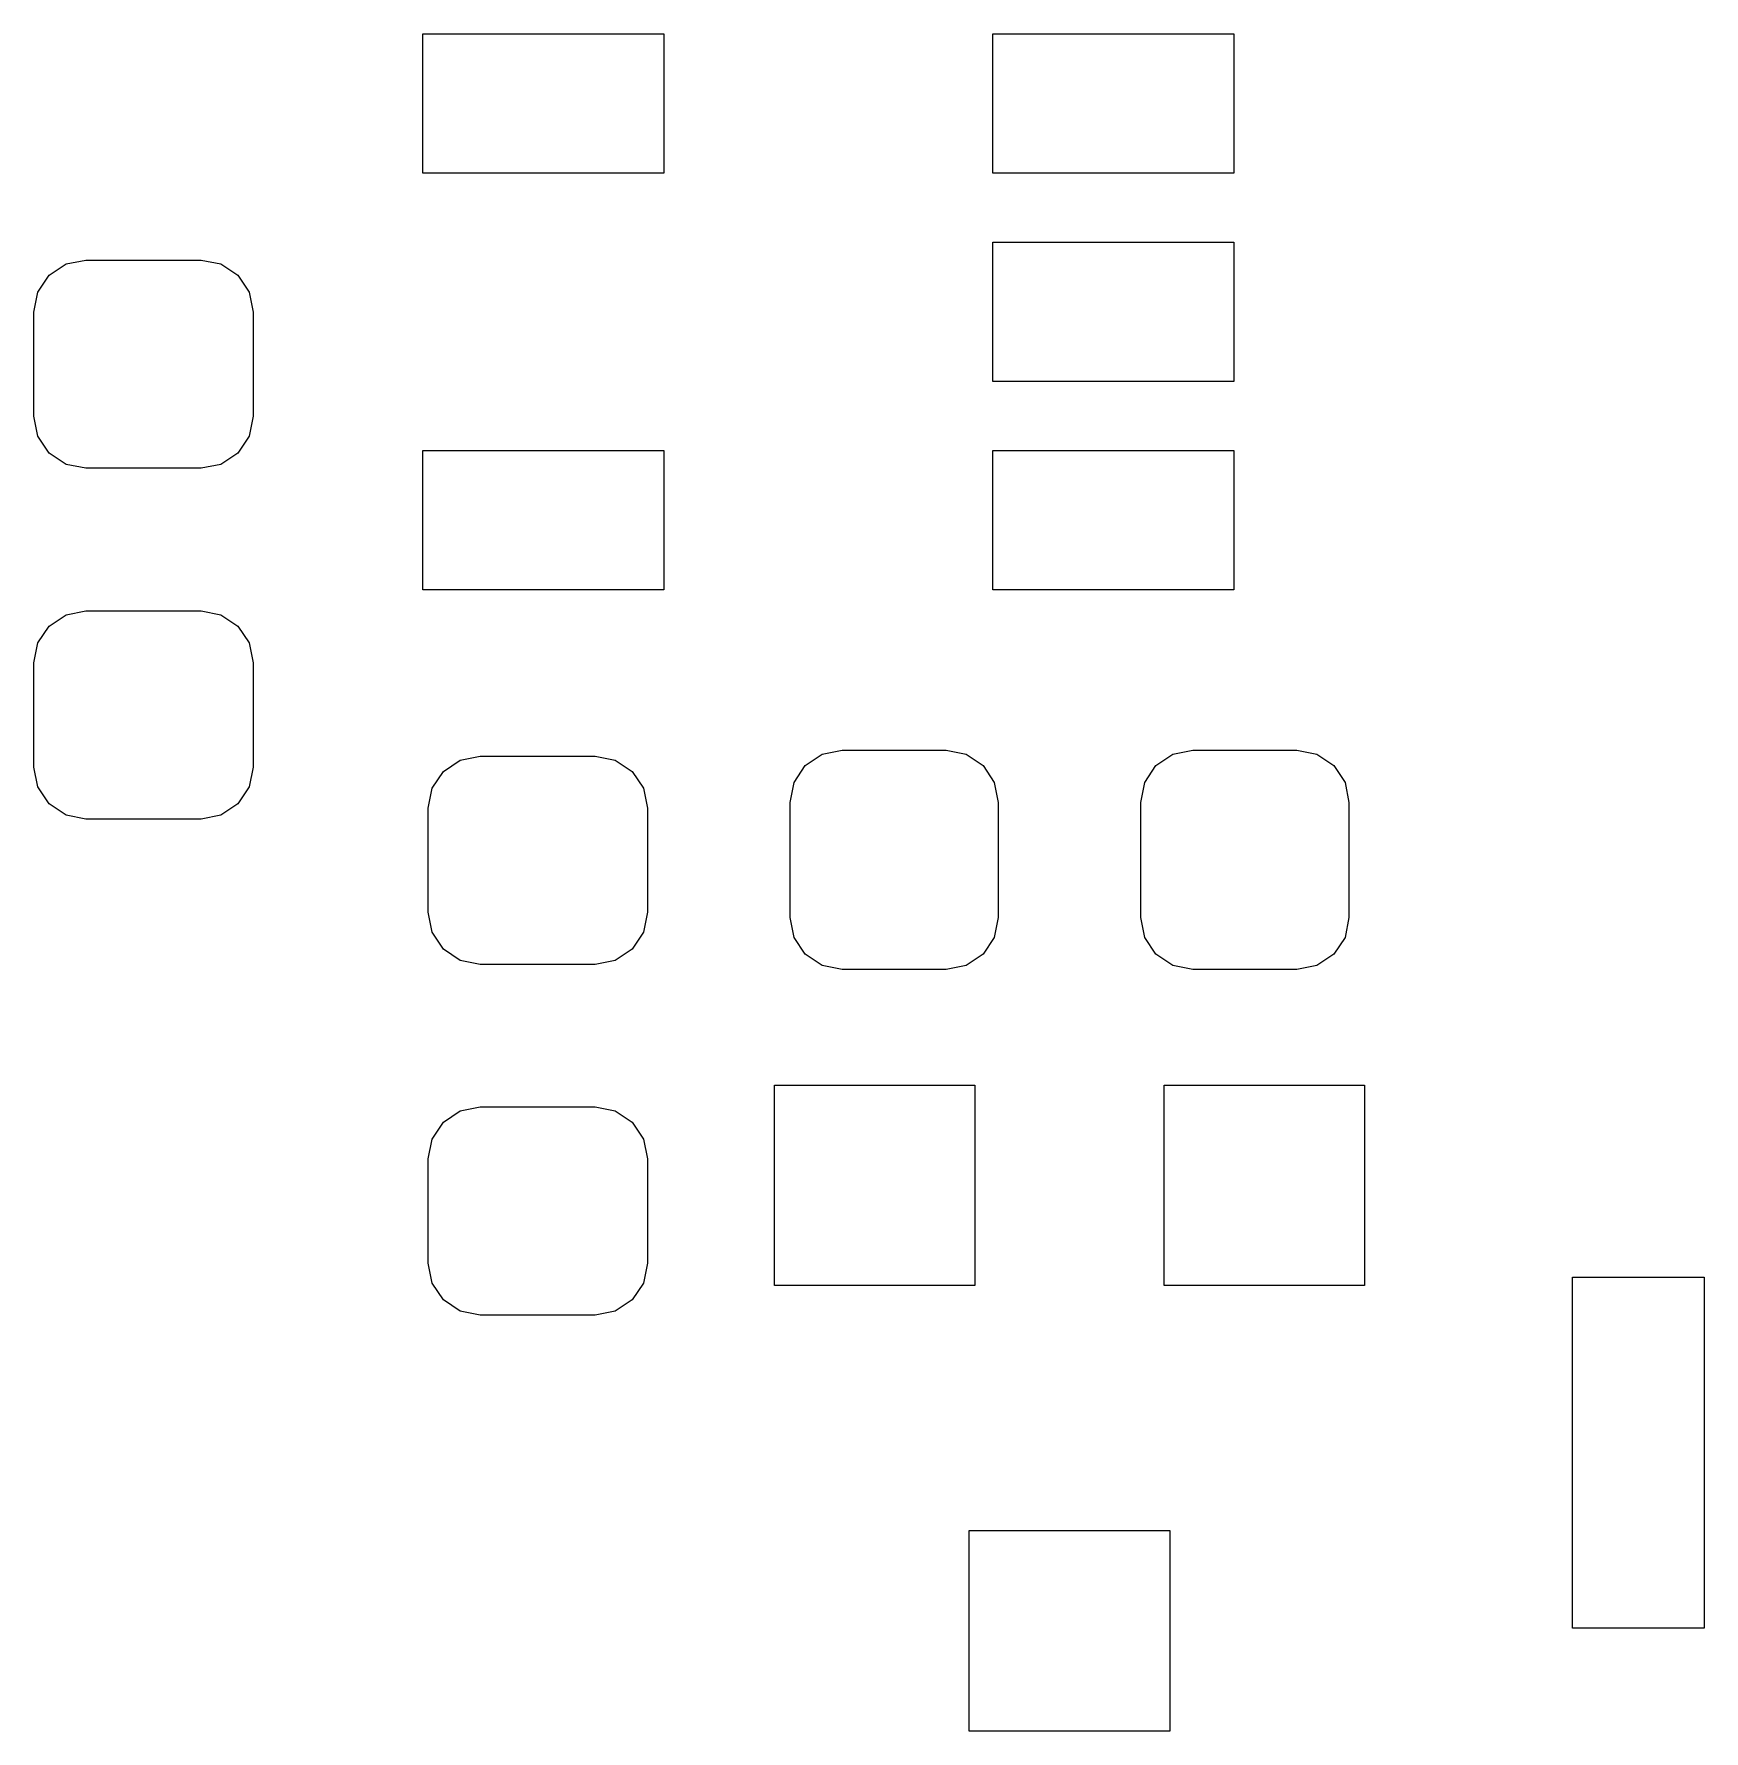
# Model space of a CAD drawing. Header units: millimetres. Extents: x -38 to 35, y -96 to 126.
# Drawn here: x 18.7 to 26.31, y 107.72 to 115.46 of the extents above; entities that cross this region are included whole.
import ezdxf

# ---------------------------------------------------------------- set-up
doc = ezdxf.new("R2010")
doc.units = ezdxf.units.MM
doc.header["$MEASUREMENT"] = 0
doc.layers.add('Layer 1', color=7, linetype='Continuous')

msp = doc.modelspace()

# ---------------------------------------------------------------- linework, layer by layer
at = {"layer": 'Layer 1', "color": 250, "lineweight": 9}
for points in [[(20.4693, 114.8265), (20.4693, 114.8265), (21.5693, 114.8265), (21.5693, 114.8265), (21.5693, 114.8265), (21.5693, 114.8265), (21.5693, 115.4615), (21.5693, 115.4615), (21.5693, 115.4615), (21.5693, 115.4615), (20.4693, 115.4615), (20.4693, 115.4615), (20.4693, 115.4615), (20.4693, 115.4615), (20.4693, 114.8265), (20.4693, 114.8265)], [(23.0693, 114.8265), (23.0693, 114.8265), (24.1693, 114.8265), (24.1693, 114.8265), (24.1693, 114.8265), (24.1693, 114.8265), (24.1693, 115.4615), (24.1693, 115.4615), (24.1693, 115.4615), (24.1693, 115.4615), (23.0693, 115.4615), (23.0693, 115.4615), (23.0693, 115.4615), (23.0693, 115.4615), (23.0693, 114.8265), (23.0693, 114.8265)], [(23.0693, 113.8765), (23.0693, 113.8765), (24.1693, 113.8765), (24.1693, 113.8765), (24.1693, 113.8765), (24.1693, 113.8765), (24.1693, 114.5115), (24.1693, 114.5115), (24.1693, 114.5115), (24.1693, 114.5115), (23.0693, 114.5115), (23.0693, 114.5115), (23.0693, 114.5115), (23.0693, 114.5115), (23.0693, 113.8765), (23.0693, 113.8765)], [(20.4693, 112.9265), (20.4693, 112.9265), (21.5693, 112.9265), (21.5693, 112.9265), (21.5693, 112.9265), (21.5693, 112.9265), (21.5693, 113.5615), (21.5693, 113.5615), (21.5693, 113.5615), (21.5693, 113.5615), (20.4693, 113.5615), (20.4693, 113.5615), (20.4693, 113.5615), (20.4693, 113.5615), (20.4693, 112.9265), (20.4693, 112.9265)], [(23.0693, 112.9265), (23.0693, 112.9265), (24.1693, 112.9265), (24.1693, 112.9265), (24.1693, 112.9265), (24.1693, 112.9265), (24.1693, 113.5615), (24.1693, 113.5615), (24.1693, 113.5615), (24.1693, 113.5615), (23.0693, 113.5615), (23.0693, 113.5615), (23.0693, 113.5615), (23.0693, 113.5615), (23.0693, 112.9265), (23.0693, 112.9265)], [(26.3147, 108.1905), (26.3147, 108.1905), (26.3147, 109.7905), (26.3147, 109.7905), (26.3147, 109.7905), (26.3147, 109.7905), (25.7147, 109.7905), (25.7147, 109.7905), (25.7147, 109.7905), (25.7147, 109.7905), (25.7147, 108.1905), (25.7147, 108.1905), (25.7147, 108.1905), (25.7147, 108.1905), (26.3147, 108.1905), (26.3147, 108.1905)]]:
    msp.add_open_spline(points, degree=3, knots=[0, 0, 0, 0, 0.2, 0.2, 0.2, 0.2, 0.4, 0.4, 0.4, 0.4, 0.6, 0.6, 0.6, 0.6, 1, 1, 1, 1], dxfattribs=at)
at = {"layer": 'Layer 1', "lineweight": 9}
for points, knots in [([(19.4577, 113.4803), (19.4577, 113.4803), (19.5486, 113.4984), (19.5486, 113.4984), (19.5486, 113.4984), (19.5486, 113.4984), (19.6256, 113.5499), (19.6256, 113.5499), (19.6256, 113.5499), (19.6256, 113.5499), (19.6771, 113.6269), (19.6771, 113.6269), (19.6771, 113.6269), (19.6771, 113.6269), (19.6952, 113.7178), (19.6952, 113.7178), (19.6952, 113.7178), (19.6952, 113.7178), (19.6952, 114.1928), (19.6952, 114.1928), (19.6952, 114.1928), (19.6952, 114.1928), (19.6771, 114.2837), (19.6771, 114.2837), (19.6771, 114.2837), (19.6771, 114.2837), (19.6256, 114.3607), (19.6256, 114.3607), (19.6256, 114.3607), (19.6256, 114.3607), (19.5486, 114.4122), (19.5486, 114.4122), (19.5486, 114.4122), (19.5486, 114.4122), (19.4577, 114.4303), (19.4577, 114.4303), (19.4577, 114.4303), (19.4577, 114.4303), (18.9327, 114.4303), (18.9327, 114.4303), (18.9327, 114.4303), (18.9327, 114.4303), (18.8418, 114.4122), (18.8418, 114.4122), (18.8418, 114.4122), (18.8418, 114.4122), (18.7648, 114.3607), (18.7648, 114.3607), (18.7648, 114.3607), (18.7648, 114.3607), (18.7133, 114.2837), (18.7133, 114.2837), (18.7133, 114.2837), (18.7133, 114.2837), (18.6952, 114.1928), (18.6952, 114.1928), (18.6952, 114.1928), (18.6952, 114.1928), (18.6952, 113.7178), (18.6952, 113.7178), (18.6952, 113.7178), (18.6952, 113.7178), (18.7133, 113.6269), (18.7133, 113.6269), (18.7133, 113.6269), (18.7133, 113.6269), (18.7648, 113.5499), (18.7648, 113.5499), (18.7648, 113.5499), (18.7648, 113.5499), (18.8418, 113.4984), (18.8418, 113.4984), (18.8418, 113.4984), (18.8418, 113.4984), (18.9327, 113.4803), (18.9327, 113.4803), (18.9327, 113.4803), (18.9327, 113.4803), (19.4577, 113.4803), (19.4577, 113.4803)], [0, 0, 0, 0, 0.047619, 0.047619, 0.047619, 0.047619, 0.095238, 0.095238, 0.095238, 0.095238, 0.142857, 0.142857, 0.142857, 0.142857, 0.190476, 0.190476, 0.190476, 0.190476, 0.238095, 0.238095, 0.238095, 0.238095, 0.285714, 0.285714, 0.285714, 0.285714, 0.333333, 0.333333, 0.333333, 0.333333, 0.380952, 0.380952, 0.380952, 0.380952, 0.428571, 0.428571, 0.428571, 0.428571, 0.47619, 0.47619, 0.47619, 0.47619, 0.52381, 0.52381, 0.52381, 0.52381, 0.571429, 0.571429, 0.571429, 0.571429, 0.619048, 0.619048, 0.619048, 0.619048, 0.666667, 0.666667, 0.666667, 0.666667, 0.714286, 0.714286, 0.714286, 0.714286, 0.761905, 0.761905, 0.761905, 0.761905, 0.809524, 0.809524, 0.809524, 0.809524, 0.857143, 0.857143, 0.857143, 0.857143, 0.904762, 0.904762, 0.904762, 0.904762, 1, 1, 1, 1]), ([(19.4577, 111.8803), (19.4577, 111.8803), (19.5486, 111.8984), (19.5486, 111.8984), (19.5486, 111.8984), (19.5486, 111.8984), (19.6256, 111.9499), (19.6256, 111.9499), (19.6256, 111.9499), (19.6256, 111.9499), (19.6771, 112.0269), (19.6771, 112.0269), (19.6771, 112.0269), (19.6771, 112.0269), (19.6952, 112.1178), (19.6952, 112.1178), (19.6952, 112.1178), (19.6952, 112.1178), (19.6952, 112.5928), (19.6952, 112.5928), (19.6952, 112.5928), (19.6952, 112.5928), (19.6771, 112.6837), (19.6771, 112.6837), (19.6771, 112.6837), (19.6771, 112.6837), (19.6256, 112.7607), (19.6256, 112.7607), (19.6256, 112.7607), (19.6256, 112.7607), (19.5486, 112.8122), (19.5486, 112.8122), (19.5486, 112.8122), (19.5486, 112.8122), (19.4577, 112.8303), (19.4577, 112.8303), (19.4577, 112.8303), (19.4577, 112.8303), (18.9327, 112.8303), (18.9327, 112.8303), (18.9327, 112.8303), (18.9327, 112.8303), (18.8418, 112.8122), (18.8418, 112.8122), (18.8418, 112.8122), (18.8418, 112.8122), (18.7648, 112.7607), (18.7648, 112.7607), (18.7648, 112.7607), (18.7648, 112.7607), (18.7133, 112.6837), (18.7133, 112.6837), (18.7133, 112.6837), (18.7133, 112.6837), (18.6952, 112.5928), (18.6952, 112.5928), (18.6952, 112.5928), (18.6952, 112.5928), (18.6952, 112.1178), (18.6952, 112.1178), (18.6952, 112.1178), (18.6952, 112.1178), (18.7133, 112.0269), (18.7133, 112.0269), (18.7133, 112.0269), (18.7133, 112.0269), (18.7648, 111.9499), (18.7648, 111.9499), (18.7648, 111.9499), (18.7648, 111.9499), (18.8418, 111.8984), (18.8418, 111.8984), (18.8418, 111.8984), (18.8418, 111.8984), (18.9327, 111.8803), (18.9327, 111.8803), (18.9327, 111.8803), (18.9327, 111.8803), (19.4577, 111.8803), (19.4577, 111.8803)], [0, 0, 0, 0, 0.047619, 0.047619, 0.047619, 0.047619, 0.095238, 0.095238, 0.095238, 0.095238, 0.142857, 0.142857, 0.142857, 0.142857, 0.190476, 0.190476, 0.190476, 0.190476, 0.238095, 0.238095, 0.238095, 0.238095, 0.285714, 0.285714, 0.285714, 0.285714, 0.333333, 0.333333, 0.333333, 0.333333, 0.380952, 0.380952, 0.380952, 0.380952, 0.428571, 0.428571, 0.428571, 0.428571, 0.47619, 0.47619, 0.47619, 0.47619, 0.52381, 0.52381, 0.52381, 0.52381, 0.571429, 0.571429, 0.571429, 0.571429, 0.619048, 0.619048, 0.619048, 0.619048, 0.666667, 0.666667, 0.666667, 0.666667, 0.714286, 0.714286, 0.714286, 0.714286, 0.761905, 0.761905, 0.761905, 0.761905, 0.809524, 0.809524, 0.809524, 0.809524, 0.857143, 0.857143, 0.857143, 0.857143, 0.904762, 0.904762, 0.904762, 0.904762, 1, 1, 1, 1]), ([(20.7312, 112.1676), (20.7312, 112.1676), (20.6403, 112.1495), (20.6403, 112.1495), (20.6403, 112.1495), (20.6403, 112.1495), (20.5633, 112.098), (20.5633, 112.098), (20.5633, 112.098), (20.5633, 112.098), (20.5118, 112.021), (20.5118, 112.021), (20.5118, 112.021), (20.5118, 112.021), (20.4937, 111.9301), (20.4937, 111.9301), (20.4937, 111.9301), (20.4937, 111.9301), (20.4937, 111.4551), (20.4937, 111.4551), (20.4937, 111.4551), (20.4937, 111.4551), (20.5118, 111.3642), (20.5118, 111.3642), (20.5118, 111.3642), (20.5118, 111.3642), (20.5633, 111.2872), (20.5633, 111.2872), (20.5633, 111.2872), (20.5633, 111.2872), (20.6403, 111.2357), (20.6403, 111.2357), (20.6403, 111.2357), (20.6403, 111.2357), (20.7312, 111.2176), (20.7312, 111.2176), (20.7312, 111.2176), (20.7312, 111.2176), (21.2562, 111.2176), (21.2562, 111.2176), (21.2562, 111.2176), (21.2562, 111.2176), (21.3471, 111.2357), (21.3471, 111.2357), (21.3471, 111.2357), (21.3471, 111.2357), (21.4241, 111.2872), (21.4241, 111.2872), (21.4241, 111.2872), (21.4241, 111.2872), (21.4756, 111.3642), (21.4756, 111.3642), (21.4756, 111.3642), (21.4756, 111.3642), (21.4937, 111.4551), (21.4937, 111.4551), (21.4937, 111.4551), (21.4937, 111.4551), (21.4937, 111.9301), (21.4937, 111.9301), (21.4937, 111.9301), (21.4937, 111.9301), (21.4756, 112.021), (21.4756, 112.021), (21.4756, 112.021), (21.4756, 112.021), (21.4241, 112.098), (21.4241, 112.098), (21.4241, 112.098), (21.4241, 112.098), (21.3471, 112.1495), (21.3471, 112.1495), (21.3471, 112.1495), (21.3471, 112.1495), (21.2562, 112.1676), (21.2562, 112.1676), (21.2562, 112.1676), (21.2562, 112.1676), (20.7312, 112.1676), (20.7312, 112.1676)], [0, 0, 0, 0, 0.047619, 0.047619, 0.047619, 0.047619, 0.095238, 0.095238, 0.095238, 0.095238, 0.142857, 0.142857, 0.142857, 0.142857, 0.190476, 0.190476, 0.190476, 0.190476, 0.238095, 0.238095, 0.238095, 0.238095, 0.285714, 0.285714, 0.285714, 0.285714, 0.333333, 0.333333, 0.333333, 0.333333, 0.380952, 0.380952, 0.380952, 0.380952, 0.428571, 0.428571, 0.428571, 0.428571, 0.47619, 0.47619, 0.47619, 0.47619, 0.52381, 0.52381, 0.52381, 0.52381, 0.571429, 0.571429, 0.571429, 0.571429, 0.619048, 0.619048, 0.619048, 0.619048, 0.666667, 0.666667, 0.666667, 0.666667, 0.714286, 0.714286, 0.714286, 0.714286, 0.761905, 0.761905, 0.761905, 0.761905, 0.809524, 0.809524, 0.809524, 0.809524, 0.857143, 0.857143, 0.857143, 0.857143, 0.904762, 0.904762, 0.904762, 0.904762, 1, 1, 1, 1]), ([(22.1447, 111.4315), (22.1447, 111.4315), (22.1628, 111.3406), (22.1628, 111.3406), (22.1628, 111.3406), (22.1628, 111.3406), (22.2143, 111.2636), (22.2143, 111.2636), (22.2143, 111.2636), (22.2143, 111.2636), (22.2913, 111.2121), (22.2913, 111.2121), (22.2913, 111.2121), (22.2913, 111.2121), (22.3822, 111.194), (22.3822, 111.194), (22.3822, 111.194), (22.3822, 111.194), (22.8572, 111.194), (22.8572, 111.194), (22.8572, 111.194), (22.8572, 111.194), (22.9481, 111.2121), (22.9481, 111.2121), (22.9481, 111.2121), (22.9481, 111.2121), (23.0251, 111.2636), (23.0251, 111.2636), (23.0251, 111.2636), (23.0251, 111.2636), (23.0766, 111.3406), (23.0766, 111.3406), (23.0766, 111.3406), (23.0766, 111.3406), (23.0947, 111.4315), (23.0947, 111.4315), (23.0947, 111.4315), (23.0947, 111.4315), (23.0947, 111.9565), (23.0947, 111.9565), (23.0947, 111.9565), (23.0947, 111.9565), (23.0766, 112.0474), (23.0766, 112.0474), (23.0766, 112.0474), (23.0766, 112.0474), (23.0251, 112.1244), (23.0251, 112.1244), (23.0251, 112.1244), (23.0251, 112.1244), (22.9481, 112.1759), (22.9481, 112.1759), (22.9481, 112.1759), (22.9481, 112.1759), (22.8572, 112.194), (22.8572, 112.194), (22.8572, 112.194), (22.8572, 112.194), (22.3822, 112.194), (22.3822, 112.194), (22.3822, 112.194), (22.3822, 112.194), (22.2913, 112.1759), (22.2913, 112.1759), (22.2913, 112.1759), (22.2913, 112.1759), (22.2143, 112.1244), (22.2143, 112.1244), (22.2143, 112.1244), (22.2143, 112.1244), (22.1628, 112.0474), (22.1628, 112.0474), (22.1628, 112.0474), (22.1628, 112.0474), (22.1447, 111.9565), (22.1447, 111.9565), (22.1447, 111.9565), (22.1447, 111.9565), (22.1447, 111.4315), (22.1447, 111.4315)], [0, 0, 0, 0, 0.047619, 0.047619, 0.047619, 0.047619, 0.095238, 0.095238, 0.095238, 0.095238, 0.142857, 0.142857, 0.142857, 0.142857, 0.190476, 0.190476, 0.190476, 0.190476, 0.238095, 0.238095, 0.238095, 0.238095, 0.285714, 0.285714, 0.285714, 0.285714, 0.333333, 0.333333, 0.333333, 0.333333, 0.380952, 0.380952, 0.380952, 0.380952, 0.428571, 0.428571, 0.428571, 0.428571, 0.47619, 0.47619, 0.47619, 0.47619, 0.52381, 0.52381, 0.52381, 0.52381, 0.571429, 0.571429, 0.571429, 0.571429, 0.619048, 0.619048, 0.619048, 0.619048, 0.666667, 0.666667, 0.666667, 0.666667, 0.714286, 0.714286, 0.714286, 0.714286, 0.761905, 0.761905, 0.761905, 0.761905, 0.809524, 0.809524, 0.809524, 0.809524, 0.857143, 0.857143, 0.857143, 0.857143, 0.904762, 0.904762, 0.904762, 0.904762, 1, 1, 1, 1]), ([(23.7447, 111.4315), (23.7447, 111.4315), (23.7628, 111.3406), (23.7628, 111.3406), (23.7628, 111.3406), (23.7628, 111.3406), (23.8143, 111.2636), (23.8143, 111.2636), (23.8143, 111.2636), (23.8143, 111.2636), (23.8913, 111.2121), (23.8913, 111.2121), (23.8913, 111.2121), (23.8913, 111.2121), (23.9822, 111.194), (23.9822, 111.194), (23.9822, 111.194), (23.9822, 111.194), (24.4572, 111.194), (24.4572, 111.194), (24.4572, 111.194), (24.4572, 111.194), (24.5481, 111.2121), (24.5481, 111.2121), (24.5481, 111.2121), (24.5481, 111.2121), (24.6251, 111.2636), (24.6251, 111.2636), (24.6251, 111.2636), (24.6251, 111.2636), (24.6766, 111.3406), (24.6766, 111.3406), (24.6766, 111.3406), (24.6766, 111.3406), (24.6947, 111.4315), (24.6947, 111.4315), (24.6947, 111.4315), (24.6947, 111.4315), (24.6947, 111.9565), (24.6947, 111.9565), (24.6947, 111.9565), (24.6947, 111.9565), (24.6766, 112.0474), (24.6766, 112.0474), (24.6766, 112.0474), (24.6766, 112.0474), (24.6251, 112.1244), (24.6251, 112.1244), (24.6251, 112.1244), (24.6251, 112.1244), (24.5481, 112.1759), (24.5481, 112.1759), (24.5481, 112.1759), (24.5481, 112.1759), (24.4572, 112.194), (24.4572, 112.194), (24.4572, 112.194), (24.4572, 112.194), (23.9822, 112.194), (23.9822, 112.194), (23.9822, 112.194), (23.9822, 112.194), (23.8913, 112.1759), (23.8913, 112.1759), (23.8913, 112.1759), (23.8913, 112.1759), (23.8143, 112.1244), (23.8143, 112.1244), (23.8143, 112.1244), (23.8143, 112.1244), (23.7628, 112.0474), (23.7628, 112.0474), (23.7628, 112.0474), (23.7628, 112.0474), (23.7447, 111.9565), (23.7447, 111.9565), (23.7447, 111.9565), (23.7447, 111.9565), (23.7447, 111.4315), (23.7447, 111.4315)], [0, 0, 0, 0, 0.047619, 0.047619, 0.047619, 0.047619, 0.095238, 0.095238, 0.095238, 0.095238, 0.142857, 0.142857, 0.142857, 0.142857, 0.190476, 0.190476, 0.190476, 0.190476, 0.238095, 0.238095, 0.238095, 0.238095, 0.285714, 0.285714, 0.285714, 0.285714, 0.333333, 0.333333, 0.333333, 0.333333, 0.380952, 0.380952, 0.380952, 0.380952, 0.428571, 0.428571, 0.428571, 0.428571, 0.47619, 0.47619, 0.47619, 0.47619, 0.52381, 0.52381, 0.52381, 0.52381, 0.571429, 0.571429, 0.571429, 0.571429, 0.619048, 0.619048, 0.619048, 0.619048, 0.666667, 0.666667, 0.666667, 0.666667, 0.714286, 0.714286, 0.714286, 0.714286, 0.761905, 0.761905, 0.761905, 0.761905, 0.809524, 0.809524, 0.809524, 0.809524, 0.857143, 0.857143, 0.857143, 0.857143, 0.904762, 0.904762, 0.904762, 0.904762, 1, 1, 1, 1]), ([(22.0735, 110.6672), (22.0735, 110.6672), (22.0735, 109.7528), (22.0735, 109.7528), (22.0735, 109.7528), (22.0735, 109.7528), (22.9879, 109.7528), (22.9879, 109.7528), (22.9879, 109.7528), (22.9879, 109.7528), (22.9879, 110.6672), (22.9879, 110.6672), (22.9879, 110.6672), (22.9879, 110.6672), (22.0735, 110.6672), (22.0735, 110.6672)], [0, 0, 0, 0, 0.2, 0.2, 0.2, 0.2, 0.4, 0.4, 0.4, 0.4, 0.6, 0.6, 0.6, 0.6, 1, 1, 1, 1]), ([(23.8515, 110.6672), (23.8515, 110.6672), (23.8515, 109.7528), (23.8515, 109.7528), (23.8515, 109.7528), (23.8515, 109.7528), (24.7659, 109.7528), (24.7659, 109.7528), (24.7659, 109.7528), (24.7659, 109.7528), (24.7659, 110.6672), (24.7659, 110.6672), (24.7659, 110.6672), (24.7659, 110.6672), (23.8515, 110.6672), (23.8515, 110.6672)], [0, 0, 0, 0, 0.2, 0.2, 0.2, 0.2, 0.4, 0.4, 0.4, 0.4, 0.6, 0.6, 0.6, 0.6, 1, 1, 1, 1]), ([(20.7312, 110.5676), (20.7312, 110.5676), (20.6403, 110.5495), (20.6403, 110.5495), (20.6403, 110.5495), (20.6403, 110.5495), (20.5633, 110.498), (20.5633, 110.498), (20.5633, 110.498), (20.5633, 110.498), (20.5118, 110.421), (20.5118, 110.421), (20.5118, 110.421), (20.5118, 110.421), (20.4937, 110.3301), (20.4937, 110.3301), (20.4937, 110.3301), (20.4937, 110.3301), (20.4937, 109.8551), (20.4937, 109.8551), (20.4937, 109.8551), (20.4937, 109.8551), (20.5118, 109.7642), (20.5118, 109.7642), (20.5118, 109.7642), (20.5118, 109.7642), (20.5633, 109.6872), (20.5633, 109.6872), (20.5633, 109.6872), (20.5633, 109.6872), (20.6403, 109.6357), (20.6403, 109.6357), (20.6403, 109.6357), (20.6403, 109.6357), (20.7312, 109.6176), (20.7312, 109.6176), (20.7312, 109.6176), (20.7312, 109.6176), (21.2562, 109.6176), (21.2562, 109.6176), (21.2562, 109.6176), (21.2562, 109.6176), (21.3471, 109.6357), (21.3471, 109.6357), (21.3471, 109.6357), (21.3471, 109.6357), (21.4241, 109.6872), (21.4241, 109.6872), (21.4241, 109.6872), (21.4241, 109.6872), (21.4756, 109.7642), (21.4756, 109.7642), (21.4756, 109.7642), (21.4756, 109.7642), (21.4937, 109.8551), (21.4937, 109.8551), (21.4937, 109.8551), (21.4937, 109.8551), (21.4937, 110.3301), (21.4937, 110.3301), (21.4937, 110.3301), (21.4937, 110.3301), (21.4756, 110.421), (21.4756, 110.421), (21.4756, 110.421), (21.4756, 110.421), (21.4241, 110.498), (21.4241, 110.498), (21.4241, 110.498), (21.4241, 110.498), (21.3471, 110.5495), (21.3471, 110.5495), (21.3471, 110.5495), (21.3471, 110.5495), (21.2562, 110.5676), (21.2562, 110.5676), (21.2562, 110.5676), (21.2562, 110.5676), (20.7312, 110.5676), (20.7312, 110.5676)], [0, 0, 0, 0, 0.047619, 0.047619, 0.047619, 0.047619, 0.095238, 0.095238, 0.095238, 0.095238, 0.142857, 0.142857, 0.142857, 0.142857, 0.190476, 0.190476, 0.190476, 0.190476, 0.238095, 0.238095, 0.238095, 0.238095, 0.285714, 0.285714, 0.285714, 0.285714, 0.333333, 0.333333, 0.333333, 0.333333, 0.380952, 0.380952, 0.380952, 0.380952, 0.428571, 0.428571, 0.428571, 0.428571, 0.47619, 0.47619, 0.47619, 0.47619, 0.52381, 0.52381, 0.52381, 0.52381, 0.571429, 0.571429, 0.571429, 0.571429, 0.619048, 0.619048, 0.619048, 0.619048, 0.666667, 0.666667, 0.666667, 0.666667, 0.714286, 0.714286, 0.714286, 0.714286, 0.761905, 0.761905, 0.761905, 0.761905, 0.809524, 0.809524, 0.809524, 0.809524, 0.857143, 0.857143, 0.857143, 0.857143, 0.904762, 0.904762, 0.904762, 0.904762, 1, 1, 1, 1]), ([(22.9625, 108.6352), (22.9625, 108.6352), (22.9625, 107.7208), (22.9625, 107.7208), (22.9625, 107.7208), (22.9625, 107.7208), (23.8769, 107.7208), (23.8769, 107.7208), (23.8769, 107.7208), (23.8769, 107.7208), (23.8769, 108.6352), (23.8769, 108.6352), (23.8769, 108.6352), (23.8769, 108.6352), (22.9625, 108.6352), (22.9625, 108.6352)], [0, 0, 0, 0, 0.2, 0.2, 0.2, 0.2, 0.4, 0.4, 0.4, 0.4, 0.6, 0.6, 0.6, 0.6, 1, 1, 1, 1])]:
    msp.add_open_spline(points, degree=3, knots=knots, dxfattribs=at)

doc.saveas('drawing.dxf')
